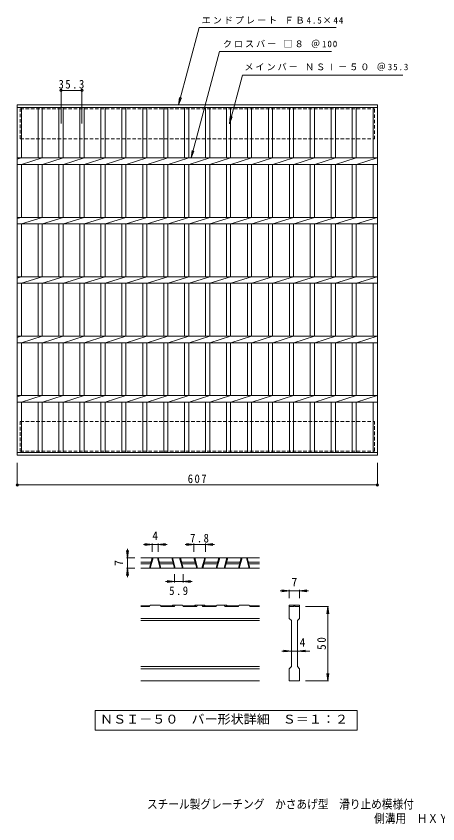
# Model space of a CAD drawing. Units: millimetres, scale not verified, with parts at other scales. Extents: x -640 to 782, y -687 to 673.
# Drawn here: x -640 to 71, y -687 to 673 of the extents above; entities that cross this region are included whole.
import ezdxf
from ezdxf.enums import TextEntityAlignment as Align

# ---------------------------------------------------------------- set-up
doc = ezdxf.new("R2010")
doc.units = ezdxf.units.MM
doc.header["$LTSCALE"] = 5
doc.header["$PDMODE"] = 32
doc.header["$PDSIZE"] = 4
doc.linetypes.add('DASHED1', pattern=[1.8, 1.2, -0.6])
for name, color, linetype, lineweight in [('1-1_1-1ﾚｲﾔ', 2, 'Continuous', 9), ('1-2_1-2ﾚｲﾔ', 3, 'Continuous', 9), ('1-4_1-4ﾚｲﾔ', 7, 'Continuous', 9), ('D-0', 7, 'Continuous', 9), ('D-2', 3, 'Continuous', 9), ('D-4', 7, 'Continuous', 9)]:
    doc.layers.add(name, color=color, linetype=linetype, lineweight=lineweight)
doc.layers.add('F-5_F-5ﾚｲﾔ', color=2, linetype='Continuous')
doc.styles.add('ＭＳ ゴシック', font='')
doc.styles.get('ＭＳ ゴシック').set_extended_font_data('MS Gothic')

msp = doc.modelspace()

# ---------------------------------------------------------------- linework, layer by layer
at = {"layer": '1-1_1-1ﾚｲﾔ', "linetype": 'DASHED1'}
for p, q in [((-633.042, 466.994), (-633.042, 516.994)), ((-633.042, 466.994), (-36.042, 466.994)), ((-633.042, -9.006), (-633.042, -59.006)), ((-633.042, -9.006), (-36.042, -9.006))]:
    msp.add_line(p, q, dxfattribs=at)
for points in [[(-633.042, 516.994), (-36.042, 516.994), (-36.042, 466.994)], [(-633.042, -59.006), (-36.042, -59.006), (-36.042, -9.006)]]:
    msp.add_lwpolyline(points, dxfattribs=at)
at = {"layer": '1-2_1-2ﾚｲﾔ'}
for p, q in [((-638.042, 523.994), (-31.042, 523.994)), ((-638.042, -66.006), (-638.042, 523.994)), ((-638.042, 519.494), (-31.042, 519.494)), ((-631.042, 434.494), (-631.042, 519.494)), ((-603.142, 519.494), (-603.142, 434.494)), ((-596.142, 519.494), (-596.142, 434.494)), ((-567.841, 519.494), (-567.841, 434.494)), ((-560.842, 519.494), (-560.842, 434.494)), ((-532.541, 519.494), (-532.541, 434.494)), ((-525.541, 519.494), (-525.541, 434.494)), ((-497.242, 519.494), (-497.242, 434.494)), ((-490.242, 519.494), (-490.242, 434.494)), ((-461.942, 519.494), (-461.942, 434.494)), ((-454.941, 519.494), (-454.941, 434.494)), ((-426.641, 519.494), (-426.641, 434.494)), ((-419.641, 519.494), (-419.641, 434.494)), ((-391.342, 519.494), (-391.342, 434.494)), ((-384.342, 519.494), (-384.342, 434.494)), ((-356.042, 519.494), (-356.042, 434.494)), ((-349.042, 519.494), (-349.042, 434.494)), ((-320.741, 519.494), (-320.741, 434.494)), ((-313.741, 519.494), (-313.741, 434.494)), ((-285.442, 519.494), (-285.442, 434.494)), ((-278.442, 519.494), (-278.442, 434.494)), ((-250.141, 519.494), (-250.141, 434.494)), ((-243.142, 519.494), (-243.142, 434.494)), ((-214.842, 519.494), (-214.842, 434.494)), ((-207.842, 519.494), (-207.842, 434.494)), ((-179.542, 519.494), (-179.542, 434.494)), ((-172.542, 519.494), (-172.542, 434.494)), ((-144.242, 519.494), (-144.242, 434.494)), ((-137.242, 519.494), (-137.242, 434.494)), ((-108.943, 519.494), (-108.943, 434.494)), ((-101.942, 519.494), (-101.942, 434.494)), ((-73.643, 519.494), (-73.643, 434.494)), ((-66.643, 519.494), (-66.643, 434.494)), ((-38.042, 519.494), (-38.042, 434.494)), ((-31.042, 523.994), (-31.042, -66.006)), ((-638.042, 432.414), (-631.442, 434.494)), ((-638.042, 434.494), (-31.042, 434.494)), ((-638.042, 423.495), (-31.042, 423.495)), ((-631.042, 423.495), (-596.142, 434.494)), ((-631.042, 334.494), (-631.042, 423.495)), ((-603.142, 423.495), (-603.142, 334.494)), ((-596.142, 423.495), (-596.142, 334.494)), ((-595.742, 423.495), (-560.842, 434.494)), ((-567.841, 423.495), (-567.841, 334.494)), ((-560.842, 423.495), (-560.842, 334.494)), ((-560.441, 423.495), (-525.542, 434.494)), ((-532.541, 423.495), (-532.541, 334.494)), ((-525.541, 423.495), (-525.541, 334.494)), ((-525.142, 423.495), (-490.242, 434.494)), ((-497.242, 423.495), (-497.242, 334.494)), ((-490.242, 423.495), (-490.242, 334.494)), ((-489.842, 423.495), (-454.942, 434.494)), ((-461.942, 423.495), (-461.942, 334.494)), ((-454.941, 423.495), (-454.941, 334.494)), ((-454.542, 423.495), (-419.642, 434.494)), ((-426.641, 423.495), (-426.641, 334.494)), ((-419.641, 423.495), (-419.641, 334.494)), ((-419.241, 423.495), (-384.342, 434.494)), ((-391.342, 423.495), (-391.342, 334.494)), ((-384.342, 423.495), (-384.342, 334.494)), ((-383.942, 423.495), (-349.042, 434.494)), ((-356.042, 423.495), (-356.042, 334.494)), ((-349.042, 423.495), (-349.042, 334.494)), ((-348.642, 423.495), (-313.742, 434.494)), ((-320.741, 423.495), (-320.741, 334.494)), ((-313.741, 423.495), (-313.741, 334.494)), ((-313.341, 423.495), (-278.442, 434.494)), ((-285.442, 423.495), (-285.442, 334.494)), ((-278.442, 423.495), (-278.442, 334.494)), ((-278.042, 423.495), (-243.142, 434.494)), ((-250.141, 423.495), (-250.141, 334.494)), ((-243.142, 423.495), (-243.142, 334.494)), ((-242.742, 423.495), (-207.842, 434.494)), ((-214.842, 423.495), (-214.842, 334.494)), ((-207.842, 423.495), (-207.842, 334.494)), ((-207.442, 423.495), (-172.542, 434.494)), ((-179.542, 423.495), (-179.542, 334.494)), ((-172.542, 423.495), (-172.542, 334.494)), ((-172.142, 423.495), (-137.242, 434.494)), ((-144.242, 423.495), (-144.242, 334.494)), ((-137.242, 423.495), (-137.242, 334.494)), ((-136.842, 423.495), (-101.942, 434.494)), ((-108.943, 423.495), (-108.943, 334.494)), ((-101.942, 423.495), (-101.942, 334.494)), ((-101.542, 423.495), (-66.642, 434.494)), ((-73.643, 423.495), (-73.643, 334.494)), ((-66.643, 423.495), (-66.643, 334.494)), ((-66.243, 423.495), (-31.343, 434.494)), ((-38.042, 423.495), (-38.042, 334.494)), ((-638.042, 332.414), (-631.442, 334.494)), ((-638.042, 334.494), (-31.042, 334.494)), ((-631.042, 323.495), (-596.142, 334.494)), ((-595.742, 323.495), (-560.842, 334.494)), ((-560.441, 323.495), (-525.542, 334.494)), ((-525.142, 323.495), (-490.242, 334.494)), ((-489.842, 323.495), (-454.942, 334.494)), ((-454.542, 323.495), (-419.642, 334.494)), ((-419.241, 323.495), (-384.342, 334.494)), ((-383.942, 323.495), (-349.042, 334.494)), ((-348.642, 323.495), (-313.742, 334.494)), ((-313.341, 323.495), (-278.442, 334.494)), ((-278.042, 323.495), (-243.142, 334.494)), ((-242.742, 323.495), (-207.842, 334.494)), ((-207.442, 323.495), (-172.542, 334.494)), ((-172.142, 323.495), (-137.242, 334.494)), ((-136.842, 323.495), (-101.942, 334.494)), ((-101.542, 323.495), (-66.642, 334.494)), ((-66.243, 323.495), (-31.343, 334.494)), ((-638.042, 323.494), (-31.042, 323.494)), ((-631.042, 234.494), (-631.042, 323.494)), ((-603.142, 323.494), (-603.142, 234.494)), ((-596.142, 323.494), (-596.142, 234.494)), ((-567.841, 323.494), (-567.841, 234.494)), ((-560.842, 323.494), (-560.842, 234.494)), ((-532.541, 323.494), (-532.541, 234.494)), ((-525.541, 323.494), (-525.541, 234.494)), ((-497.242, 323.494), (-497.242, 234.494)), ((-490.242, 323.494), (-490.242, 234.494)), ((-461.942, 323.494), (-461.942, 234.494)), ((-454.941, 323.494), (-454.941, 234.494)), ((-426.641, 323.494), (-426.641, 234.494)), ((-419.641, 323.494), (-419.641, 234.494)), ((-391.342, 323.494), (-391.342, 234.494)), ((-384.342, 323.494), (-384.342, 234.494)), ((-356.042, 323.494), (-356.042, 234.494)), ((-349.042, 323.494), (-349.042, 234.494)), ((-320.741, 323.494), (-320.741, 234.494)), ((-313.741, 323.494), (-313.741, 234.494)), ((-285.442, 323.494), (-285.442, 234.494)), ((-278.442, 323.494), (-278.442, 234.494)), ((-250.141, 323.494), (-250.141, 234.494)), ((-243.142, 323.494), (-243.142, 234.494)), ((-214.842, 323.494), (-214.842, 234.494)), ((-207.842, 323.494), (-207.842, 234.494)), ((-179.542, 323.494), (-179.542, 234.494)), ((-172.542, 323.494), (-172.542, 234.494)), ((-144.242, 323.494), (-144.242, 234.494)), ((-137.242, 323.494), (-137.242, 234.494)), ((-108.943, 323.494), (-108.943, 234.494)), ((-101.942, 323.494), (-101.942, 234.494)), ((-73.643, 323.494), (-73.643, 234.494)), ((-66.643, 323.494), (-66.643, 234.494)), ((-38.042, 323.494), (-38.042, 234.494)), ((-638.042, 232.414), (-631.442, 234.494)), ((-638.042, 234.494), (-31.042, 234.494)), ((-631.042, 223.495), (-596.142, 234.494)), ((-595.742, 223.495), (-560.842, 234.494)), ((-560.441, 223.495), (-525.542, 234.494)), ((-525.142, 223.495), (-490.242, 234.494)), ((-489.842, 223.495), (-454.942, 234.494)), ((-454.542, 223.495), (-419.642, 234.494)), ((-419.241, 223.495), (-384.342, 234.494)), ((-383.942, 223.495), (-349.042, 234.494)), ((-348.642, 223.495), (-313.742, 234.494)), ((-313.341, 223.495), (-278.442, 234.494)), ((-278.042, 223.495), (-243.142, 234.494)), ((-242.742, 223.495), (-207.842, 234.494)), ((-207.442, 223.495), (-172.542, 234.494)), ((-172.142, 223.495), (-137.242, 234.494)), ((-136.842, 223.495), (-101.942, 234.494)), ((-101.542, 223.495), (-66.642, 234.494)), ((-66.243, 223.495), (-31.343, 234.494)), ((-638.042, 223.494), (-31.042, 223.494)), ((-631.042, 134.494), (-631.042, 223.494)), ((-603.142, 223.494), (-603.142, 134.494)), ((-596.142, 223.494), (-596.142, 134.494)), ((-567.841, 223.494), (-567.841, 134.494)), ((-560.842, 223.494), (-560.842, 134.494)), ((-532.541, 223.494), (-532.541, 134.494)), ((-525.541, 223.494), (-525.541, 134.494)), ((-497.242, 223.494), (-497.242, 134.494)), ((-490.242, 223.494), (-490.242, 134.494)), ((-461.942, 223.494), (-461.942, 134.494)), ((-454.941, 223.494), (-454.941, 134.494)), ((-426.641, 223.494), (-426.641, 134.494)), ((-419.641, 223.494), (-419.641, 134.494)), ((-391.342, 223.494), (-391.342, 134.494)), ((-384.342, 223.494), (-384.342, 134.494)), ((-356.042, 223.494), (-356.042, 134.494)), ((-349.042, 223.494), (-349.042, 134.494)), ((-320.741, 223.494), (-320.741, 134.494)), ((-313.741, 223.494), (-313.741, 134.494)), ((-285.442, 223.494), (-285.442, 134.494)), ((-278.442, 223.494), (-278.442, 134.494)), ((-250.141, 223.494), (-250.141, 134.494)), ((-243.142, 223.494), (-243.142, 134.494)), ((-214.842, 223.494), (-214.842, 134.494)), ((-207.842, 223.494), (-207.842, 134.494)), ((-179.542, 223.494), (-179.542, 134.494)), ((-172.542, 223.494), (-172.542, 134.494)), ((-144.242, 223.494), (-144.242, 134.494)), ((-137.242, 223.494), (-137.242, 134.494)), ((-108.943, 223.494), (-108.943, 134.494)), ((-101.942, 223.494), (-101.942, 134.494)), ((-73.643, 223.494), (-73.643, 134.494)), ((-66.643, 223.494), (-66.643, 134.494)), ((-38.042, 223.494), (-38.042, 134.494)), ((-638.042, 132.414), (-631.442, 134.494)), ((-638.042, 134.494), (-31.042, 134.494)), ((-638.042, 123.494), (-31.042, 123.494)), ((-631.042, 123.495), (-596.142, 134.494)), ((-631.042, 34.494), (-631.042, 123.494)), ((-603.142, 123.494), (-603.142, 34.494)), ((-596.142, 123.494), (-596.142, 34.494)), ((-595.742, 123.495), (-560.842, 134.494)), ((-567.841, 123.494), (-567.841, 34.494)), ((-560.842, 123.494), (-560.842, 34.494)), ((-560.441, 123.495), (-525.542, 134.494)), ((-532.541, 123.494), (-532.541, 34.494)), ((-525.541, 123.494), (-525.541, 34.494)), ((-525.142, 123.495), (-490.242, 134.494)), ((-497.242, 123.494), (-497.242, 34.494)), ((-490.242, 123.494), (-490.242, 34.494)), ((-489.842, 123.495), (-454.942, 134.494)), ((-461.942, 123.494), (-461.942, 34.494)), ((-454.941, 123.494), (-454.941, 34.494)), ((-454.542, 123.495), (-419.642, 134.494)), ((-426.641, 123.494), (-426.641, 34.494)), ((-419.641, 123.494), (-419.641, 34.494)), ((-419.241, 123.495), (-384.342, 134.494)), ((-391.342, 123.494), (-391.342, 34.494)), ((-384.342, 123.494), (-384.342, 34.494)), ((-383.942, 123.495), (-349.042, 134.494)), ((-356.042, 123.494), (-356.042, 34.494)), ((-349.042, 123.494), (-349.042, 34.494)), ((-348.642, 123.495), (-313.742, 134.494)), ((-320.741, 123.494), (-320.741, 34.494)), ((-313.741, 123.494), (-313.741, 34.494)), ((-313.341, 123.495), (-278.442, 134.494)), ((-285.442, 123.494), (-285.442, 34.494)), ((-278.442, 123.494), (-278.442, 34.494)), ((-278.042, 123.495), (-243.142, 134.494)), ((-250.141, 123.494), (-250.141, 34.494)), ((-243.142, 123.494), (-243.142, 34.494)), ((-242.742, 123.495), (-207.842, 134.494)), ((-214.842, 123.494), (-214.842, 34.494)), ((-207.842, 123.494), (-207.842, 34.494)), ((-207.442, 123.495), (-172.542, 134.494)), ((-179.542, 123.494), (-179.542, 34.494)), ((-172.542, 123.494), (-172.542, 34.494)), ((-172.142, 123.495), (-137.242, 134.494)), ((-144.242, 123.494), (-144.242, 34.494)), ((-137.242, 123.494), (-137.242, 34.494)), ((-136.842, 123.495), (-101.942, 134.494)), ((-108.943, 123.494), (-108.943, 34.494)), ((-101.942, 123.494), (-101.942, 34.494)), ((-101.542, 123.495), (-66.642, 134.494)), ((-73.643, 123.494), (-73.643, 34.494)), ((-66.643, 123.494), (-66.643, 34.494)), ((-66.243, 123.495), (-31.343, 134.494)), ((-38.042, 123.494), (-38.042, 34.494)), ((-638.042, 32.414), (-631.442, 34.494)), ((-638.042, 34.494), (-31.042, 34.494)), ((-631.042, 23.495), (-596.142, 34.494)), ((-595.742, 23.495), (-560.842, 34.494)), ((-560.441, 23.495), (-525.542, 34.494)), ((-525.142, 23.495), (-490.242, 34.494)), ((-489.842, 23.495), (-454.942, 34.494)), ((-454.542, 23.495), (-419.642, 34.494)), ((-419.241, 23.495), (-384.342, 34.494)), ((-383.942, 23.495), (-349.042, 34.494)), ((-348.642, 23.495), (-313.742, 34.494)), ((-313.341, 23.495), (-278.442, 34.494)), ((-278.042, 23.495), (-243.142, 34.494)), ((-242.742, 23.495), (-207.842, 34.494)), ((-207.442, 23.495), (-172.542, 34.494)), ((-172.142, 23.495), (-137.242, 34.494)), ((-136.842, 23.495), (-101.942, 34.494)), ((-101.542, 23.495), (-66.642, 34.494)), ((-66.243, 23.495), (-31.343, 34.494)), ((-638.042, 23.494), (-31.042, 23.494)), ((-631.042, -61.506), (-631.042, 23.494)), ((-603.142, 23.494), (-603.142, -61.506)), ((-596.142, 23.494), (-596.142, -61.506)), ((-567.841, 23.494), (-567.841, -61.506)), ((-560.842, 23.494), (-560.842, -61.506)), ((-532.541, 23.494), (-532.541, -61.506)), ((-525.541, 23.494), (-525.541, -61.506)), ((-497.242, 23.494), (-497.242, -61.506)), ((-490.242, 23.494), (-490.242, -61.506)), ((-461.942, 23.494), (-461.942, -61.506)), ((-454.941, 23.494), (-454.941, -61.506)), ((-426.641, 23.494), (-426.641, -61.506)), ((-419.641, 23.494), (-419.641, -61.506)), ((-391.342, 23.494), (-391.342, -61.506)), ((-384.342, 23.494), (-384.342, -61.506)), ((-356.042, 23.494), (-356.042, -61.506)), ((-349.042, 23.494), (-349.042, -61.506)), ((-320.741, 23.494), (-320.741, -61.506)), ((-313.741, 23.494), (-313.741, -61.506)), ((-285.442, 23.494), (-285.442, -61.506)), ((-278.442, 23.494), (-278.442, -61.506)), ((-250.141, 23.494), (-250.141, -61.506)), ((-243.142, 23.494), (-243.142, -61.506)), ((-214.842, 23.494), (-214.842, -61.506)), ((-207.842, 23.494), (-207.842, -61.506)), ((-179.542, 23.494), (-179.542, -61.506)), ((-172.542, 23.494), (-172.542, -61.506)), ((-144.242, 23.494), (-144.242, -61.506)), ((-137.242, 23.494), (-137.242, -61.506)), ((-108.943, 23.494), (-108.943, -61.506)), ((-101.942, 23.494), (-101.942, -61.506)), ((-73.643, 23.494), (-73.643, -61.506)), ((-66.643, 23.494), (-66.643, -61.506)), ((-38.042, 23.494), (-38.042, -61.506)), ((-31.042, -61.506), (-638.042, -61.506)), ((-31.042, -66.006), (-638.042, -66.006))]:
    msp.add_line(p, q, dxfattribs=at)
at = {"layer": '1-4_1-4ﾚｲﾔ'}
for p, q in [((-345.142, 434.494), (-297.046, 613.994)), ((-297.046, 613.994), (-108.697, 613.994)), ((-280.654, 491.994), (-258.682, 573.994)), ((-258.682, 573.994), (11.657, 573.994)), ((-564.342, 492.708), (-564.342, 549.731)), ((-564.342, 548.231), (-529.041, 548.231)), ((-529.041, 492.708), (-529.041, 549.731)), ((-366.322, 523.994), (-364.691, 536.387)), ((-366.322, 523.994), (-361.538, 535.543)), ((-280.654, 491.994), (-279.023, 504.387)), ((-280.654, 491.994), (-275.871, 503.543)), ((-345.142, 434.494), (-343.511, 446.887)), ((-345.142, 434.494), (-340.359, 446.043)), ((-638.042, -78.506), (-638.042, -117.506)), ((-31.042, -78.506), (-31.042, -117.506)), ((-638.042, -116.006), (-31.042, -116.006))]:
    msp.add_line(p, q, dxfattribs=at)
msp.add_lwpolyline([(-366.322, 523.994), (-331.489, 653.994), (-100.371, 653.994)], dxfattribs=at)
for p in [(-564.342, 548.231), (-529.041, 548.231), (-638.042, -116.006), (-31.042, -116.006)]:
    msp.add_point(p, dxfattribs=at)
at = {"layer": 'D-0'}
msp.add_lwpolyline([(-506.834, -495.545), (-506.834, -528.771), (-65.18, -528.771), (-65.18, -495.545)], close=True, dxfattribs=at)
at = {"layer": 'D-2'}
for p, q in [((-229.757, -238.545), (-429.757, -238.545)), ((-415.304, -256.045), (-410.615, -238.545)), ((-414.01, -256.045), (-409.321, -238.545)), ((-397.22, -256.045), (-401.909, -238.545)), ((-395.925, -256.045), (-400.615, -238.545)), ((-377.804, -238.545), (-373.115, -256.045)), ((-376.51, -238.545), (-371.821, -256.045)), ((-359.72, -256.045), (-364.409, -238.545)), ((-358.425, -256.045), (-363.115, -238.545)), ((-340.304, -238.545), (-335.615, -256.045)), ((-339.01, -238.545), (-334.321, -256.045)), ((-322.22, -238.545), (-326.909, -256.045)), ((-320.925, -238.545), (-325.615, -256.045)), ((-302.804, -256.045), (-298.115, -238.545)), ((-301.51, -256.045), (-296.821, -238.545)), ((-284.72, -238.545), (-289.409, -256.045)), ((-283.425, -238.545), (-288.115, -256.045)), ((-265.304, -256.045), (-260.615, -238.545)), ((-264.01, -256.045), (-259.321, -238.545)), ((-247.22, -256.045), (-251.909, -238.545)), ((-245.925, -256.045), (-250.615, -238.545)), ((-429.757, -246.045), (-412.624, -246.045)), ((-429.757, -248.545), (-413.294, -248.545)), ((-229.757, -256.045), (-429.757, -256.045)), ((-398.605, -246.045), (-375.794, -246.045)), ((-397.935, -248.545), (-375.124, -248.545)), ((-361.105, -246.045), (-338.294, -246.045)), ((-360.435, -248.545), (-337.624, -248.545)), ((-323.605, -248.545), (-300.794, -248.545)), ((-322.935, -246.045), (-300.124, -246.045)), ((-286.105, -248.545), (-263.294, -248.545)), ((-285.435, -246.045), (-262.624, -246.045)), ((-248.605, -246.045), (-229.757, -246.045)), ((-247.935, -248.545), (-229.757, -248.545)), ((-414.657, -319.545), (-429.757, -319.545)), ((-415.304, -320.545), (-429.757, -320.545)), ((-415.304, -320.545), (-414.01, -318.545)), ((-397.22, -318.545), (-414.01, -318.545)), ((-397.22, -318.545), (-395.925, -320.545)), ((-375.124, -319.545), (-396.572, -319.545)), ((-373.115, -320.545), (-395.925, -320.545)), ((-376.51, -318.545), (-377.157, -319.545)), ((-359.72, -318.545), (-376.51, -318.545)), ((-375.124, -319.545), (-375.124, -320.545)), ((-371.821, -318.545), (-373.115, -320.545)), ((-359.72, -318.545), (-358.425, -320.545)), ((-337.624, -319.545), (-359.072, -319.545)), ((-335.615, -320.545), (-358.425, -320.545)), ((-339.657, -319.545), (-339.01, -318.545)), ((-322.22, -318.545), (-339.01, -318.545)), ((-337.624, -319.545), (-337.624, -320.545)), ((-335.615, -320.545), (-334.321, -318.545)), ((-326.909, -318.545), (-325.615, -320.545)), ((-302.804, -320.545), (-325.615, -320.545)), ((-323.605, -319.545), (-323.605, -320.545)), ((-302.157, -319.545), (-323.605, -319.545)), ((-321.572, -319.545), (-322.22, -318.545)), ((-301.51, -318.545), (-302.804, -320.545)), ((-301.51, -318.545), (-284.72, -318.545)), ((-289.409, -318.545), (-288.115, -320.545)), ((-265.304, -320.545), (-288.115, -320.545)), ((-286.105, -319.545), (-264.657, -319.545)), ((-286.105, -319.545), (-286.105, -320.545)), ((-284.72, -318.545), (-284.072, -319.545)), ((-264.01, -318.545), (-265.304, -320.545)), ((-264.01, -318.545), (-247.22, -318.545)), ((-245.925, -320.545), (-247.22, -318.545)), ((-246.572, -319.545), (-229.757, -319.545)), ((-245.925, -320.545), (-229.757, -320.545)), ((-179.757, -318.545), (-179.757, -320.545)), ((-179.757, -340.545), (-179.757, -320.545)), ((-179.757, -320.545), (-172.257, -320.545)), ((-171.032, -319.545), (-170.982, -319.545)), ((-169.757, -320.545), (-162.257, -320.545)), ((-162.257, -320.545), (-162.257, -340.545)), ((-229.757, -340.545), (-429.757, -340.545)), ((-229.757, -344.295), (-429.757, -344.295)), ((-179.757, -340.545), (-176.007, -344.295)), ((-176.007, -421.795), (-176.007, -344.295)), ((-166.007, -344.295), (-162.257, -340.545)), ((-166.007, -344.295), (-166.007, -421.795)), ((-229.757, -421.795), (-429.757, -421.795)), ((-229.757, -425.545), (-429.757, -425.545)), ((-179.757, -425.545), (-176.007, -421.795)), ((-179.757, -445.545), (-179.757, -425.545)), ((-166.007, -421.795), (-162.257, -425.545)), ((-162.257, -425.545), (-162.257, -445.545)), ((-229.757, -445.545), (-429.757, -445.545)), ((-162.257, -445.545), (-179.757, -445.545))]:
    msp.add_line(p, q, dxfattribs=at)
msp.add_lwpolyline([(-179.757, -318.545), (-162.257, -318.545), (-162.257, -320.545)], dxfattribs=at)
for centre, start, end in [((-171.032, -320.795), 90, 168.46303), ((-170.982, -320.795), 11.53696, 90)]:
    msp.add_arc(centre, 1.25, start, end, dxfattribs=at)
at = {"layer": 'D-4'}
for p, q in [((-410.615, -216.045), (-425.615, -216.045)), ((-410.615, -216.045), (-423.008, -214.413)), ((-410.615, -216.045), (-423.008, -217.676)), ((-410.615, -214.545), (-410.615, -228.545)), ((-410.615, -216.045), (-400.615, -216.045)), ((-400.615, -216.045), (-388.222, -214.413)), ((-400.615, -214.545), (-400.615, -228.545)), ((-400.615, -216.045), (-388.222, -217.676)), ((-400.615, -216.045), (-385.615, -216.045)), ((-340.304, -216.045), (-355.304, -216.045)), ((-340.304, -216.045), (-352.697, -214.413)), ((-340.304, -216.045), (-352.697, -217.676)), ((-340.304, -214.545), (-340.304, -228.545)), ((-340.304, -216.045), (-320.925, -216.045)), ((-320.925, -216.045), (-308.532, -214.413)), ((-320.925, -214.545), (-320.925, -228.545)), ((-320.925, -216.045), (-308.532, -217.676)), ((-320.925, -216.045), (-305.925, -216.045)), ((-452.257, -238.545), (-453.889, -226.152)), ((-452.257, -238.545), (-452.257, -223.545)), ((-452.257, -238.545), (-450.626, -226.152)), ((-453.757, -238.545), (-439.757, -238.545)), ((-452.257, -238.545), (-452.257, -256.045)), ((-452.257, -256.045), (-453.889, -268.438)), ((-453.757, -256.045), (-439.757, -256.045)), ((-452.257, -256.045), (-450.626, -268.438)), ((-452.257, -256.045), (-452.257, -271.045)), ((-373.115, -280.045), (-373.115, -266.045)), ((-358.425, -280.045), (-358.425, -266.045)), ((-373.115, -278.545), (-388.115, -278.545)), ((-373.115, -278.545), (-385.508, -276.913)), ((-373.115, -278.545), (-385.508, -280.177)), ((-358.425, -278.545), (-346.032, -280.177)), ((-358.425, -278.545), (-343.425, -278.545)), ((-179.757, -294.295), (-194.757, -294.295)), ((-179.757, -294.295), (-192.15, -292.664)), ((-179.757, -294.295), (-192.15, -295.927)), ((-179.757, -292.795), (-179.757, -306.795)), ((-162.257, -294.295), (-179.757, -294.295)), ((-162.257, -294.295), (-149.864, -292.664)), ((-162.257, -292.795), (-162.257, -306.795)), ((-162.257, -294.295), (-149.864, -295.927)), ((-162.257, -294.295), (-147.257, -294.295)), ((-113.257, -320.545), (-152.257, -320.545)), ((-114.757, -320.545), (-116.389, -332.938)), ((-114.757, -320.545), (-113.126, -332.938)), ((-114.757, -445.545), (-114.757, -320.545)), ((-176.007, -395.545), (-189.65, -393.913)), ((-166.007, -395.545), (-152.364, -393.913)), ((-176.007, -395.545), (-192.257, -395.545)), ((-176.007, -395.545), (-189.65, -397.177)), ((-166.007, -395.545), (-176.007, -395.545)), ((-166.007, -395.545), (-152.364, -397.177)), ((-166.007, -395.545), (-144.757, -395.545)), ((-114.757, -445.545), (-116.389, -433.152)), ((-114.757, -445.545), (-113.126, -433.152)), ((-113.257, -445.545), (-152.257, -445.545))]:
    msp.add_line(p, q, dxfattribs=at)
msp.add_lwpolyline([(-373.115, -278.545), (-358.425, -278.545), (-346.032, -276.913)], dxfattribs=at)

# ---------------------------------------------------------------- texts
at = {"layer": '1-4_1-4ﾚｲﾔ', "char_height": 11, "attachment_point": 7, "style": 'ＭＳ ゴシック'}
for s, insert in [('\\T1.21;エンドプレート\\~ＦＢ4.5×44', (-327.222, 660.186)), ('\\T1.21;クロスバー\\~□８\\~＠100', (-291.585, 619.984)), ('\\T1.21;メインバー\\~ＮＳⅠ－５０\\~＠35.3', (-255.337, 581.23))]:
    msp.add_mtext(s, dxfattribs=dict(at, insert=insert))
at = {"layer": '1-4_1-4ﾚｲﾔ', "color": 2, "char_height": 14.66, "attachment_point": 7, "style": 'ＭＳ ゴシック'}
for s, insert in [('\\T1.28;\\W0.9;35.3', (-568.566, 551.231)), ('\\T1.27;\\W0.9;607', (-350.792, -113.006))]:
    msp.add_mtext(s, dxfattribs=dict(at, insert=insert))
at = {"layer": 'D-0', "color": 2, "style": 'ＭＳ ゴシック', "width": 1.1}
msp.add_text('ＮＳＩ－５０\u3000バー形状詳細\u3000Ｓ＝１：２', height=14.66, dxfattribs=at).set_placement((-498.507, -522.158), align=Align.BOTTOM_LEFT)
at = {"layer": 'D-4', "color": 2, "style": 'ＭＳ ゴシック'}
for s, p in [('4', (-410.615, -213.045)), ('7', (-176.007, -291.295)), ('4', (-162.257, -392.545))]:
    msp.add_text(s, height=14.66, dxfattribs=at).set_placement(p, align=Align.BOTTOM_LEFT)
msp.add_text('7', height=14.66, rotation=90, dxfattribs=at).set_placement((-455.257, -252.295), align=Align.BOTTOM_LEFT)
at = {"layer": 'D-4', "color": 2, "char_height": 14.66, "attachment_point": 7, "style": 'ＭＳ ゴシック'}
for s, insert in [('\\T1.27;\\W0.9;7.8', (-346.865, -213.045)), ('\\T1.27;\\W0.9;5.9', (-382.02, -301.545))]:
    msp.add_mtext(s, dxfattribs=dict(at, insert=insert))
at = {"layer": 'D-4', "color": 2, "insert": (-117.757, -393.67), "char_height": 14.66, "attachment_point": 7, "rotation": 90, "style": 'ＭＳ ゴシック'}
msp.add_mtext('\\T1.27;\\W0.95;50', dxfattribs=at)
at = {"layer": 'F-5_F-5ﾚｲﾔ', "style": 'ＭＳ ゴシック', "width": 0.9}
for s, p in [('スチール製グレーチング\u3000かさあげ型\u3000滑り止め模様付\u3000', (-419.528, -665.234)), ('側溝用\u3000ＨＸＹ\u3000５９５０Ａ', (-36.545, -689.202))]:
    msp.add_text(s, height=14.66, dxfattribs=at).set_placement(p, align=Align.BOTTOM_LEFT)

doc.saveas('drawing.dxf')
